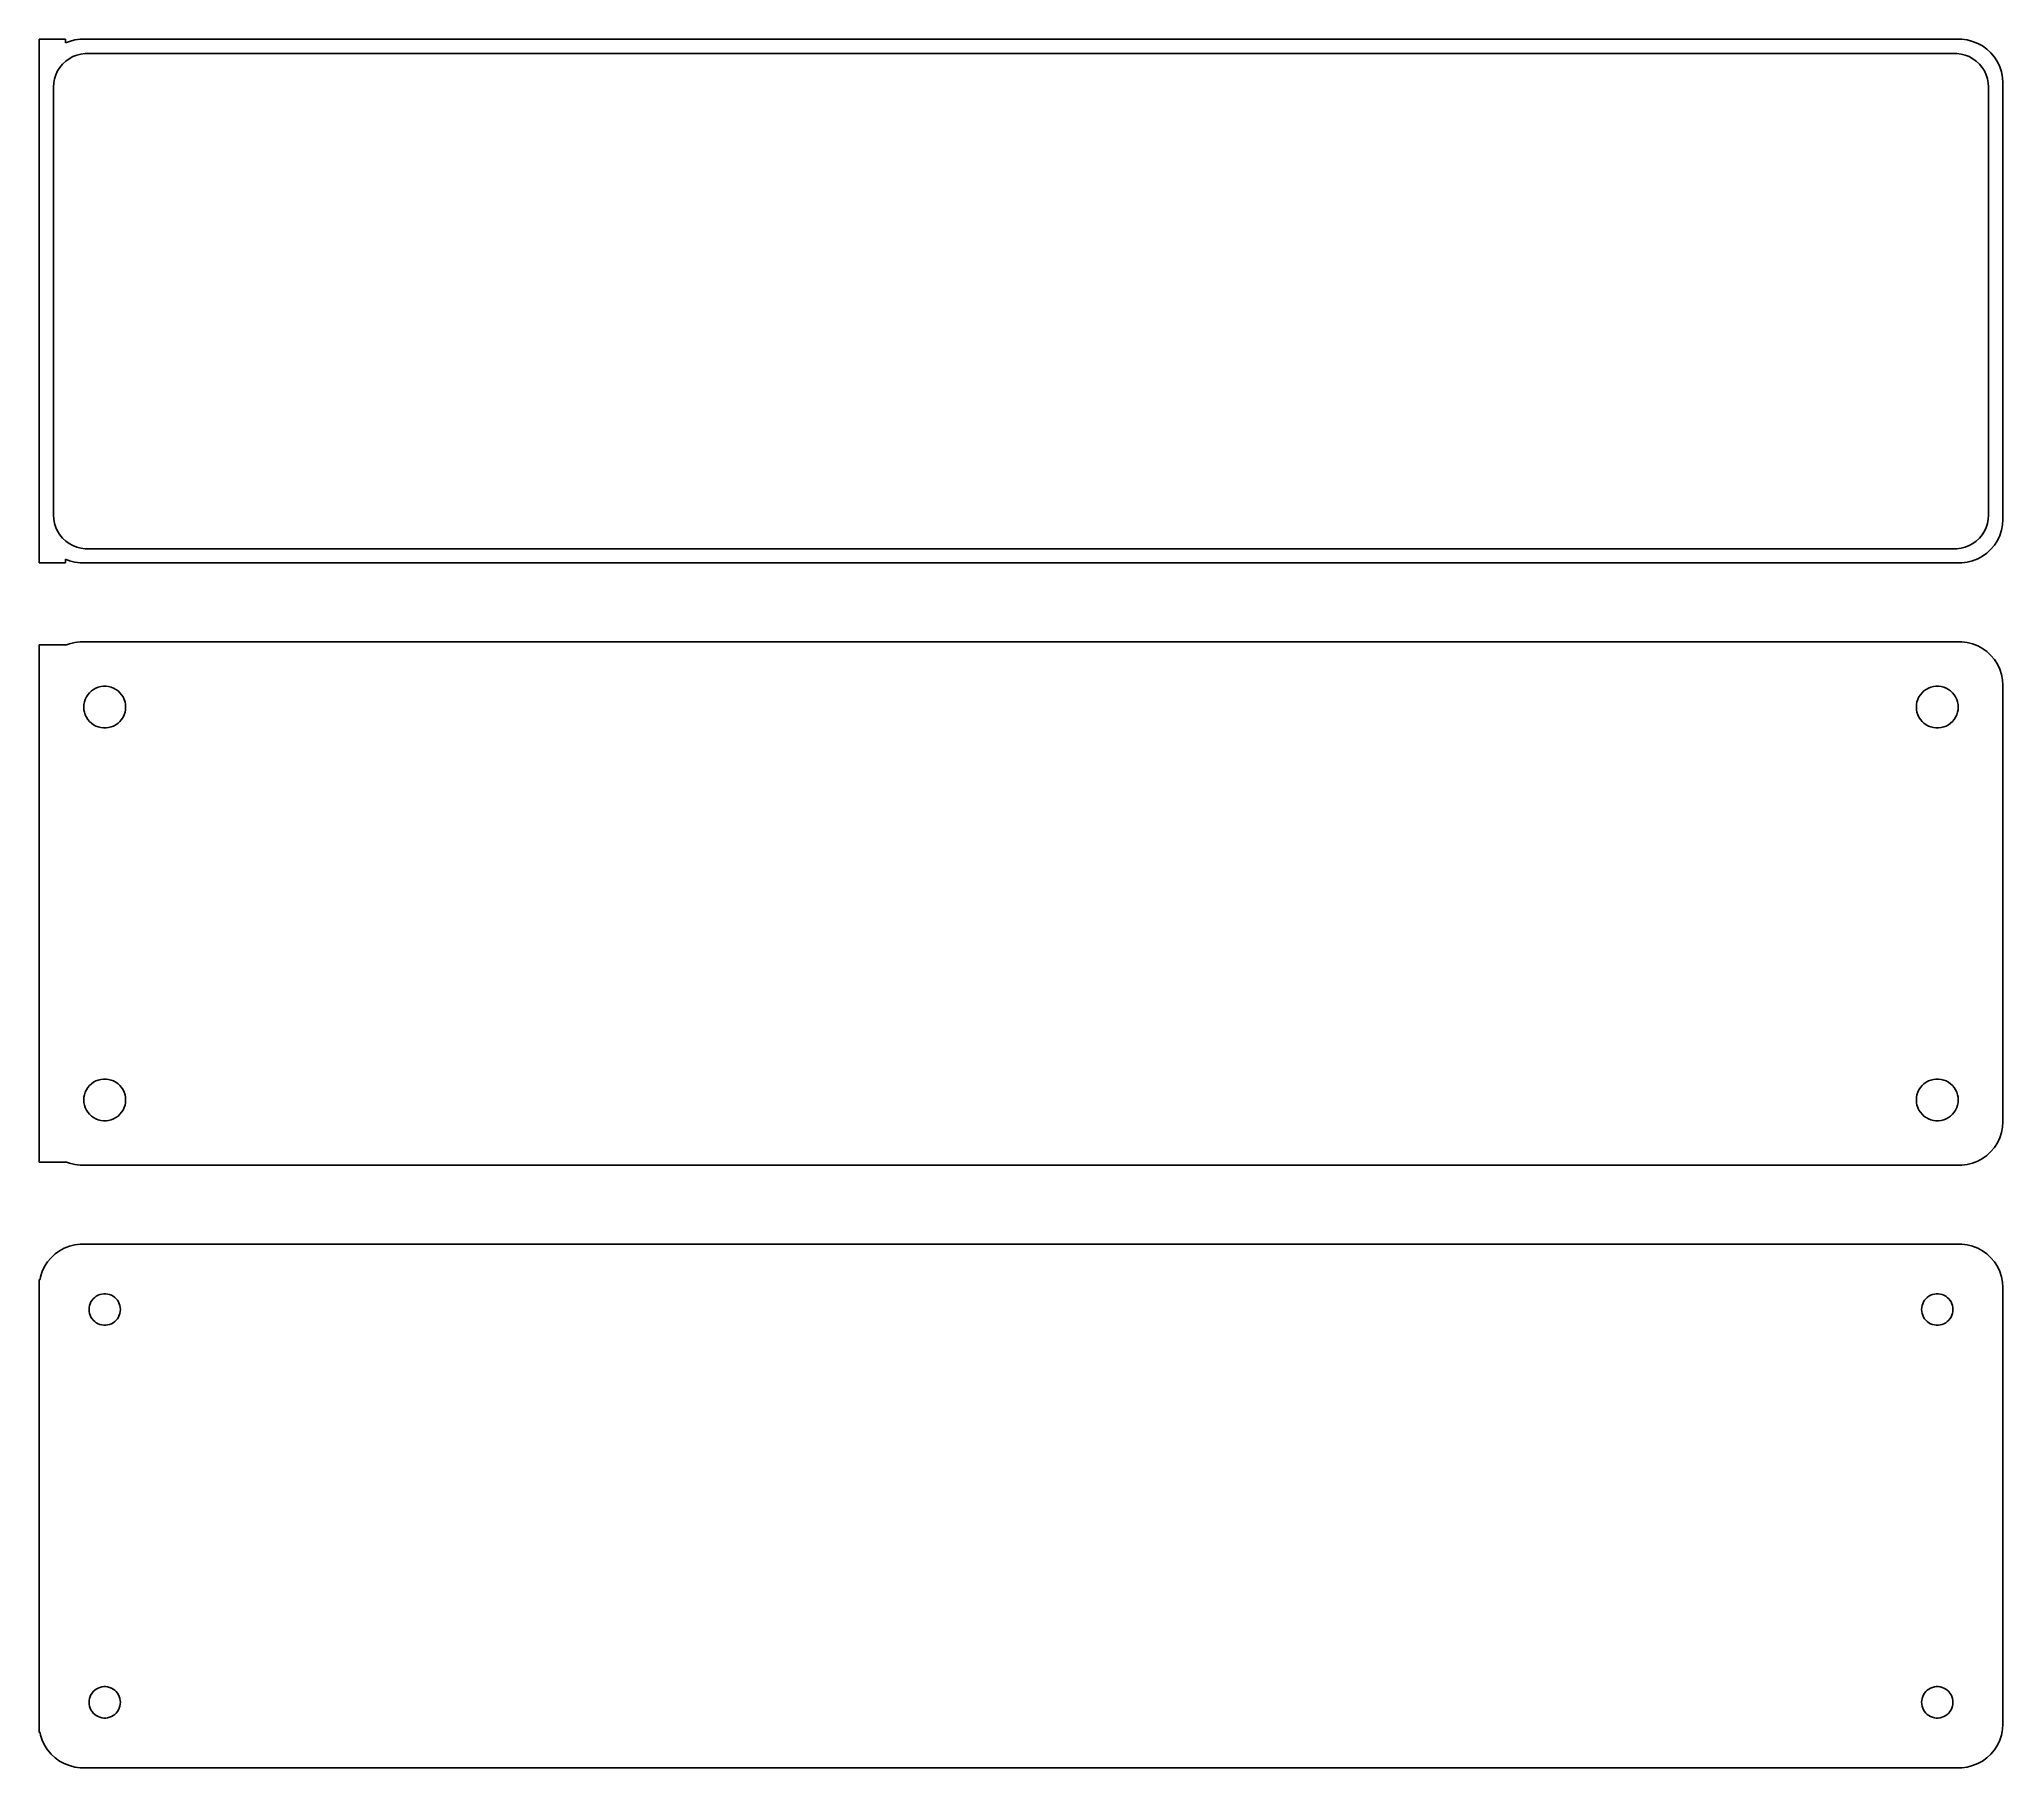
# Model space of a CAD drawing. Header units: metres. Extents: x -112 to 112, y 108 to 306.
import ezdxf

# ---------------------------------------------------------------- set-up
doc = ezdxf.new("R2010")
doc.units = ezdxf.units.M

msp = doc.modelspace()

# ---------------------------------------------------------------- linework, layer by layer
for p, q in [((-109.5, 305.99), (-112.5, 305.99)), ((-112.5, 305.99), (-112.5, 246.01)), ((-109.5, 305.575), (-109.5, 305.99)), ((-109.045, 305.755), (-109.5, 305.575)), ((-109.469, 303.484), (-109.075, 303.77)), ((-109.075, 303.77), (-108.649, 304.004)), ((-108.437, 305.911), (-109.045, 305.755)), ((-108.649, 304.004), (-108.197, 304.183)), ((-107.814, 305.99), (-108.437, 305.911)), ((-108.197, 304.183), (-107.726, 304.304)), ((107.814, 305.99), (-107.814, 305.99)), ((-107.726, 304.304), (-107.243, 304.365)), ((-107.243, 304.365), (107.243, 304.365)), ((107.243, 304.365), (107.726, 304.304)), ((107.726, 304.304), (108.197, 304.183)), ((108.437, 305.911), (107.814, 305.99)), ((108.197, 304.183), (108.649, 304.004)), ((109.045, 305.755), (108.437, 305.911)), ((108.649, 304.004), (109.075, 303.77)), ((109.629, 305.524), (109.045, 305.755)), ((109.075, 303.77), (109.469, 303.484)), ((110.179, 305.222), (109.629, 305.524)), ((110.687, 304.853), (110.179, 305.222)), ((111.145, 304.423), (110.687, 304.853)), ((111.545, 303.939), (111.145, 304.423)), ((111.882, 303.409), (111.545, 303.939)), ((-110.751, 301.463), (-110.601, 301.926)), ((-110.601, 301.926), (-110.394, 302.366)), ((-110.394, 302.366), (-110.133, 302.776)), ((-110.133, 302.776), (-109.823, 303.151)), ((-109.823, 303.151), (-109.469, 303.484)), ((109.469, 303.484), (109.823, 303.151)), ((109.823, 303.151), (110.133, 302.776)), ((110.133, 302.776), (110.394, 302.366)), ((110.394, 302.366), (110.601, 301.926)), ((110.601, 301.926), (110.751, 301.463)), ((112.149, 302.841), (111.882, 303.409)), ((112.343, 302.243), (112.149, 302.841)), ((112.461, 301.627), (112.343, 302.243)), ((112.5, 301), (112.461, 301.627)), ((-110.873, 300.5), (-110.842, 300.985)), ((-110.873, 251.5), (-110.873, 300.5)), ((-110.842, 300.985), (-110.751, 301.463)), ((110.751, 301.463), (110.842, 300.985)), ((110.842, 300.985), (110.873, 300.5)), ((110.873, 300.5), (110.873, 251.5)), ((112.5, 251), (112.5, 301)), ((-110.842, 251.015), (-110.873, 251.5)), ((-110.751, 250.537), (-110.842, 251.015)), ((-110.601, 250.074), (-110.751, 250.537)), ((-110.394, 249.634), (-110.601, 250.074)), ((110.601, 250.074), (110.394, 249.634)), ((110.751, 250.537), (110.601, 250.074)), ((110.842, 251.015), (110.751, 250.537)), ((110.873, 251.5), (110.842, 251.015)), ((112.149, 249.159), (112.343, 249.757)), ((112.343, 249.757), (112.461, 250.373)), ((112.461, 250.373), (112.5, 251)), ((-110.133, 249.224), (-110.394, 249.634)), ((-109.823, 248.849), (-110.133, 249.224)), ((-109.469, 248.516), (-109.823, 248.849)), ((-109.075, 248.23), (-109.469, 248.516)), ((-108.649, 247.996), (-109.075, 248.23)), ((-108.197, 247.817), (-108.649, 247.996)), ((-107.726, 247.696), (-108.197, 247.817)), ((-107.243, 247.635), (-107.726, 247.696)), ((107.243, 247.635), (-107.243, 247.635)), ((107.726, 247.696), (107.243, 247.635)), ((108.197, 247.817), (107.726, 247.696)), ((108.649, 247.996), (108.197, 247.817)), ((109.075, 248.23), (108.649, 247.996)), ((109.469, 248.516), (109.075, 248.23)), ((109.823, 248.849), (109.469, 248.516)), ((110.133, 249.224), (109.823, 248.849)), ((110.394, 249.634), (110.133, 249.224)), ((110.687, 247.147), (111.145, 247.577)), ((111.145, 247.577), (111.545, 248.061)), ((111.545, 248.061), (111.882, 248.591)), ((111.882, 248.591), (112.149, 249.159)), ((-112.5, 246.01), (-109.5, 246.01)), ((-109.5, 246.425), (-109.045, 246.245)), ((-109.5, 246.01), (-109.5, 246.425)), ((-109.045, 246.245), (-108.437, 246.089)), ((-108.437, 246.089), (-107.814, 246.01)), ((-107.814, 246.01), (107.814, 246.01)), ((107.814, 246.01), (108.437, 246.089)), ((108.437, 246.089), (109.045, 246.245)), ((109.045, 246.245), (109.629, 246.476)), ((109.629, 246.476), (110.179, 246.778)), ((110.179, 246.778), (110.687, 247.147)), ((-109.5, 236.615), (-112.5, 236.615)), ((-112.5, 236.615), (-112.5, 177.385)), ((-109.045, 236.755), (-109.5, 236.575)), ((-109.5, 236.575), (-109.5, 236.615)), ((-108.437, 236.911), (-109.045, 236.755)), ((-107.814, 236.99), (-108.437, 236.911)), ((107.814, 236.99), (-107.814, 236.99)), ((108.437, 236.911), (107.814, 236.99)), ((109.045, 236.755), (108.437, 236.911)), ((109.629, 236.524), (109.045, 236.755)), ((110.179, 236.222), (109.629, 236.524)), ((110.687, 235.853), (110.179, 236.222)), ((111.145, 235.423), (110.687, 235.853)), ((111.545, 234.939), (111.145, 235.423)), ((111.882, 234.409), (111.545, 234.939)), ((112.149, 233.841), (111.882, 234.409)), ((-106.022, 231.672), (-105.742, 231.783)), ((-105.742, 231.783), (-105.45, 231.857)), ((-105.45, 231.857), (-105.151, 231.895)), ((-105.151, 231.895), (-104.849, 231.895)), ((-104.849, 231.895), (-104.55, 231.857)), ((-104.55, 231.857), (-104.258, 231.783)), ((-104.258, 231.783), (-103.978, 231.672)), ((103.978, 231.672), (104.258, 231.783)), ((104.258, 231.783), (104.55, 231.857)), ((104.55, 231.857), (104.849, 231.895)), ((104.849, 231.895), (105.151, 231.895)), ((105.151, 231.895), (105.45, 231.857)), ((105.45, 231.857), (105.742, 231.783)), ((105.742, 231.783), (106.022, 231.672)), ((112.343, 233.243), (112.149, 233.841)), ((112.461, 232.627), (112.343, 233.243)), ((112.5, 232), (112.461, 232.627)), ((112.5, 182), (112.5, 232)), ((-107.4, 229.5), (-107.381, 229.801)), ((-107.381, 229.199), (-107.4, 229.5)), ((-107.381, 229.801), (-107.325, 230.097)), ((-107.325, 230.097), (-107.231, 230.383)), ((-107.231, 230.383), (-107.103, 230.656)), ((-107.103, 230.656), (-106.942, 230.911)), ((-106.942, 230.911), (-106.75, 231.143)), ((-106.75, 231.143), (-106.53, 231.349)), ((-106.53, 231.349), (-106.286, 231.526)), ((-106.286, 231.526), (-106.022, 231.672)), ((-103.978, 231.672), (-103.714, 231.526)), ((-103.714, 231.526), (-103.47, 231.349)), ((-103.47, 231.349), (-103.25, 231.143)), ((-103.25, 231.143), (-103.058, 230.911)), ((-103.058, 230.911), (-102.897, 230.656)), ((-102.897, 230.656), (-102.769, 230.383)), ((-102.769, 230.383), (-102.675, 230.097)), ((-102.675, 230.097), (-102.619, 229.801)), ((-102.619, 229.801), (-102.6, 229.5)), ((-102.6, 229.5), (-102.619, 229.199)), ((102.6, 229.5), (102.619, 229.801)), ((102.619, 229.199), (102.6, 229.5)), ((102.619, 229.801), (102.675, 230.097)), ((102.675, 230.097), (102.769, 230.383)), ((102.769, 230.383), (102.897, 230.656)), ((102.897, 230.656), (103.058, 230.911)), ((103.058, 230.911), (103.25, 231.143)), ((103.25, 231.143), (103.47, 231.349)), ((103.47, 231.349), (103.714, 231.526)), ((103.714, 231.526), (103.978, 231.672)), ((106.022, 231.672), (106.286, 231.526)), ((106.286, 231.526), (106.53, 231.349)), ((106.53, 231.349), (106.75, 231.143)), ((106.75, 231.143), (106.942, 230.911)), ((106.942, 230.911), (107.103, 230.656)), ((107.103, 230.656), (107.231, 230.383)), ((107.231, 230.383), (107.325, 230.097)), ((107.325, 230.097), (107.381, 229.801)), ((107.381, 229.801), (107.4, 229.5)), ((107.4, 229.5), (107.381, 229.199)), ((-107.325, 228.903), (-107.381, 229.199)), ((-107.231, 228.617), (-107.325, 228.903)), ((-107.103, 228.344), (-107.231, 228.617)), ((-106.942, 228.089), (-107.103, 228.344)), ((-106.75, 227.857), (-106.942, 228.089)), ((-106.53, 227.651), (-106.75, 227.857)), ((-106.286, 227.474), (-106.53, 227.651)), ((-106.022, 227.328), (-106.286, 227.474)), ((-105.742, 227.217), (-106.022, 227.328)), ((-103.978, 227.328), (-104.258, 227.217)), ((-103.714, 227.474), (-103.978, 227.328)), ((-103.47, 227.651), (-103.714, 227.474)), ((-103.25, 227.857), (-103.47, 227.651)), ((-103.058, 228.089), (-103.25, 227.857)), ((-102.897, 228.344), (-103.058, 228.089)), ((-102.769, 228.617), (-102.897, 228.344)), ((-102.675, 228.903), (-102.769, 228.617)), ((-102.619, 229.199), (-102.675, 228.903)), ((102.675, 228.903), (102.619, 229.199)), ((102.769, 228.617), (102.675, 228.903)), ((102.897, 228.344), (102.769, 228.617)), ((103.058, 228.089), (102.897, 228.344)), ((103.25, 227.857), (103.058, 228.089)), ((103.47, 227.651), (103.25, 227.857)), ((103.714, 227.474), (103.47, 227.651)), ((103.978, 227.328), (103.714, 227.474)), ((104.258, 227.217), (103.978, 227.328)), ((106.022, 227.328), (105.742, 227.217)), ((106.286, 227.474), (106.022, 227.328)), ((106.53, 227.651), (106.286, 227.474)), ((106.75, 227.857), (106.53, 227.651)), ((106.942, 228.089), (106.75, 227.857)), ((107.103, 228.344), (106.942, 228.089)), ((107.231, 228.617), (107.103, 228.344)), ((107.325, 228.903), (107.231, 228.617)), ((107.381, 229.199), (107.325, 228.903)), ((-105.45, 227.143), (-105.742, 227.217)), ((-105.151, 227.105), (-105.45, 227.143)), ((-104.849, 227.105), (-105.151, 227.105)), ((-104.55, 227.143), (-104.849, 227.105)), ((-104.258, 227.217), (-104.55, 227.143)), ((104.55, 227.143), (104.258, 227.217)), ((104.849, 227.105), (104.55, 227.143)), ((105.151, 227.105), (104.849, 227.105)), ((105.45, 227.143), (105.151, 227.105)), ((105.742, 227.217), (105.45, 227.143)), ((-106.022, 186.672), (-105.742, 186.783)), ((-105.742, 186.783), (-105.45, 186.857)), ((-105.45, 186.857), (-105.151, 186.895)), ((-105.151, 186.895), (-104.849, 186.895)), ((-104.849, 186.895), (-104.55, 186.857)), ((-104.55, 186.857), (-104.258, 186.783)), ((-104.258, 186.783), (-103.978, 186.672)), ((103.978, 186.672), (104.258, 186.783)), ((104.258, 186.783), (104.55, 186.857)), ((104.55, 186.857), (104.849, 186.895)), ((104.849, 186.895), (105.151, 186.895)), ((105.151, 186.895), (105.45, 186.857)), ((105.45, 186.857), (105.742, 186.783)), ((105.742, 186.783), (106.022, 186.672)), ((-107.4, 184.5), (-107.381, 184.801)), ((-107.381, 184.199), (-107.4, 184.5)), ((-107.381, 184.801), (-107.325, 185.097)), ((-107.325, 185.097), (-107.231, 185.383)), ((-107.231, 185.383), (-107.103, 185.656)), ((-107.103, 185.656), (-106.942, 185.911)), ((-106.942, 185.911), (-106.75, 186.143)), ((-106.75, 186.143), (-106.53, 186.349)), ((-106.53, 186.349), (-106.286, 186.526)), ((-106.286, 186.526), (-106.022, 186.672)), ((-103.978, 186.672), (-103.714, 186.526)), ((-103.714, 186.526), (-103.47, 186.349)), ((-103.47, 186.349), (-103.25, 186.143)), ((-103.25, 186.143), (-103.058, 185.911)), ((-103.058, 185.911), (-102.897, 185.656)), ((-102.897, 185.656), (-102.769, 185.383)), ((-102.769, 185.383), (-102.675, 185.097)), ((-102.675, 185.097), (-102.619, 184.801)), ((-102.619, 184.801), (-102.6, 184.5)), ((-102.6, 184.5), (-102.619, 184.199)), ((102.6, 184.5), (102.619, 184.801)), ((102.619, 184.199), (102.6, 184.5)), ((102.619, 184.801), (102.675, 185.097)), ((102.675, 185.097), (102.769, 185.383)), ((102.769, 185.383), (102.897, 185.656)), ((102.897, 185.656), (103.058, 185.911)), ((103.058, 185.911), (103.25, 186.143)), ((103.25, 186.143), (103.47, 186.349)), ((103.47, 186.349), (103.714, 186.526)), ((103.714, 186.526), (103.978, 186.672)), ((106.022, 186.672), (106.286, 186.526)), ((106.286, 186.526), (106.53, 186.349)), ((106.53, 186.349), (106.75, 186.143)), ((106.75, 186.143), (106.942, 185.911)), ((106.942, 185.911), (107.103, 185.656)), ((107.103, 185.656), (107.231, 185.383)), ((107.231, 185.383), (107.325, 185.097)), ((107.325, 185.097), (107.381, 184.801)), ((107.381, 184.801), (107.4, 184.5)), ((107.4, 184.5), (107.381, 184.199)), ((-107.325, 183.903), (-107.381, 184.199)), ((-107.231, 183.617), (-107.325, 183.903)), ((-107.103, 183.344), (-107.231, 183.617)), ((-106.942, 183.089), (-107.103, 183.344)), ((-106.75, 182.857), (-106.942, 183.089)), ((-106.53, 182.651), (-106.75, 182.857)), ((-106.286, 182.474), (-106.53, 182.651)), ((-106.022, 182.328), (-106.286, 182.474)), ((-105.742, 182.217), (-106.022, 182.328)), ((-103.978, 182.328), (-104.258, 182.217)), ((-103.714, 182.474), (-103.978, 182.328)), ((-103.47, 182.651), (-103.714, 182.474)), ((-103.25, 182.857), (-103.47, 182.651)), ((-103.058, 183.089), (-103.25, 182.857)), ((-102.897, 183.344), (-103.058, 183.089)), ((-102.769, 183.617), (-102.897, 183.344)), ((-102.675, 183.903), (-102.769, 183.617)), ((-102.619, 184.199), (-102.675, 183.903)), ((102.675, 183.903), (102.619, 184.199)), ((102.769, 183.617), (102.675, 183.903)), ((102.897, 183.344), (102.769, 183.617)), ((103.058, 183.089), (102.897, 183.344)), ((103.25, 182.857), (103.058, 183.089)), ((103.47, 182.651), (103.25, 182.857)), ((103.714, 182.474), (103.47, 182.651)), ((103.978, 182.328), (103.714, 182.474)), ((104.258, 182.217), (103.978, 182.328)), ((106.022, 182.328), (105.742, 182.217)), ((106.286, 182.474), (106.022, 182.328)), ((106.53, 182.651), (106.286, 182.474)), ((106.75, 182.857), (106.53, 182.651)), ((106.942, 183.089), (106.75, 182.857)), ((107.103, 183.344), (106.942, 183.089)), ((107.231, 183.617), (107.103, 183.344)), ((107.325, 183.903), (107.231, 183.617)), ((107.381, 184.199), (107.325, 183.903)), ((-105.45, 182.143), (-105.742, 182.217)), ((-105.151, 182.105), (-105.45, 182.143)), ((-104.849, 182.105), (-105.151, 182.105)), ((-104.55, 182.143), (-104.849, 182.105)), ((-104.258, 182.217), (-104.55, 182.143)), ((104.55, 182.143), (104.258, 182.217)), ((104.849, 182.105), (104.55, 182.143)), ((105.151, 182.105), (104.849, 182.105)), ((105.45, 182.143), (105.151, 182.105)), ((105.742, 182.217), (105.45, 182.143)), ((111.882, 179.591), (112.149, 180.159)), ((112.149, 180.159), (112.343, 180.757)), ((112.343, 180.757), (112.461, 181.373)), ((112.461, 181.373), (112.5, 182)), ((109.629, 177.476), (110.179, 177.778)), ((110.179, 177.778), (110.687, 178.147)), ((110.687, 178.147), (111.145, 178.577)), ((111.145, 178.577), (111.545, 179.061)), ((111.545, 179.061), (111.882, 179.591)), ((-112.5, 177.385), (-109.5, 177.385)), ((-109.5, 177.385), (-109.5, 177.425)), ((-109.5, 177.425), (-109.045, 177.245)), ((-109.045, 177.245), (-108.437, 177.089)), ((-108.437, 177.089), (-107.814, 177.01)), ((-107.814, 177.01), (107.814, 177.01)), ((107.814, 177.01), (108.437, 177.089)), ((108.437, 177.089), (109.045, 177.245)), ((109.045, 177.245), (109.629, 177.476)), ((-110.687, 166.853), (-111.145, 166.423)), ((-110.179, 167.222), (-110.687, 166.853)), ((-109.629, 167.524), (-110.179, 167.222)), ((-109.045, 167.755), (-109.629, 167.524)), ((-108.437, 167.911), (-109.045, 167.755)), ((-107.814, 167.99), (-108.437, 167.911)), ((107.814, 167.99), (-107.814, 167.99)), ((108.437, 167.911), (107.814, 167.99)), ((109.045, 167.755), (108.437, 167.911)), ((109.629, 167.524), (109.045, 167.755)), ((110.179, 167.222), (109.629, 167.524)), ((110.687, 166.853), (110.179, 167.222)), ((111.145, 166.423), (110.687, 166.853)), ((-112.149, 164.841), (-112.343, 164.243)), ((-111.882, 165.409), (-112.149, 164.841)), ((-111.545, 165.939), (-111.882, 165.409)), ((-111.145, 166.423), (-111.545, 165.939)), ((111.545, 165.939), (111.145, 166.423)), ((111.882, 165.409), (111.545, 165.939)), ((112.149, 164.841), (111.882, 165.409)), ((112.343, 164.243), (112.149, 164.841)), ((-112.4, 163.944), (-112.5, 163.944)), ((-112.5, 163.944), (-112.5, 112.056)), ((-112.343, 164.243), (-112.4, 163.944)), ((-106.147, 161.887), (-105.964, 162.02)), ((-105.964, 162.02), (-105.766, 162.129)), ((-105.766, 162.129), (-105.556, 162.212)), ((-105.556, 162.212), (-105.337, 162.268)), ((-105.337, 162.268), (-105.113, 162.296)), ((-105.113, 162.296), (-104.887, 162.296)), ((-104.887, 162.296), (-104.663, 162.268)), ((-104.663, 162.268), (-104.444, 162.212)), ((-104.444, 162.212), (-104.234, 162.129)), ((-104.234, 162.129), (-104.036, 162.02)), ((-104.036, 162.02), (-103.853, 161.887)), ((103.853, 161.887), (104.036, 162.02)), ((104.036, 162.02), (104.234, 162.129)), ((104.234, 162.129), (104.444, 162.212)), ((104.444, 162.212), (104.663, 162.268)), ((104.663, 162.268), (104.887, 162.296)), ((104.887, 162.296), (105.113, 162.296)), ((105.113, 162.296), (105.337, 162.268)), ((105.337, 162.268), (105.556, 162.212)), ((105.556, 162.212), (105.766, 162.129)), ((105.766, 162.129), (105.964, 162.02)), ((105.964, 162.02), (106.147, 161.887)), ((112.461, 163.627), (112.343, 164.243)), ((112.5, 163), (112.461, 163.627)), ((112.5, 113), (112.5, 163)), ((-106.8, 160.5), (-106.786, 160.726)), ((-106.786, 160.274), (-106.8, 160.5)), ((-106.786, 160.726), (-106.743, 160.948)), ((-106.743, 160.052), (-106.786, 160.274)), ((-106.743, 160.948), (-106.674, 161.163)), ((-106.674, 159.837), (-106.743, 160.052)), ((-106.674, 161.163), (-106.577, 161.367)), ((-106.577, 159.633), (-106.674, 159.837)), ((-106.577, 161.367), (-106.456, 161.558)), ((-106.456, 161.558), (-106.312, 161.732)), ((-106.312, 161.732), (-106.147, 161.887)), ((-103.853, 161.887), (-103.688, 161.732)), ((-103.688, 161.732), (-103.544, 161.558)), ((-103.544, 161.558), (-103.423, 161.367)), ((-103.423, 161.367), (-103.326, 161.163)), ((-103.326, 159.837), (-103.423, 159.633)), ((-103.326, 161.163), (-103.257, 160.948)), ((-103.257, 160.052), (-103.326, 159.837)), ((-103.257, 160.948), (-103.214, 160.726)), ((-103.214, 160.274), (-103.257, 160.052)), ((-103.214, 160.726), (-103.2, 160.5)), ((-103.2, 160.5), (-103.214, 160.274)), ((103.2, 160.5), (103.214, 160.726)), ((103.214, 160.274), (103.2, 160.5)), ((103.214, 160.726), (103.257, 160.948)), ((103.257, 160.052), (103.214, 160.274)), ((103.257, 160.948), (103.326, 161.163)), ((103.326, 159.837), (103.257, 160.052)), ((103.326, 161.163), (103.423, 161.367)), ((103.423, 159.633), (103.326, 159.837)), ((103.423, 161.367), (103.544, 161.558)), ((103.544, 161.558), (103.688, 161.732)), ((103.688, 161.732), (103.853, 161.887)), ((106.147, 161.887), (106.312, 161.732)), ((106.312, 161.732), (106.456, 161.558)), ((106.456, 161.558), (106.577, 161.367)), ((106.577, 161.367), (106.674, 161.163)), ((106.674, 159.837), (106.577, 159.633)), ((106.674, 161.163), (106.743, 160.948)), ((106.743, 160.052), (106.674, 159.837)), ((106.743, 160.948), (106.786, 160.726)), ((106.786, 160.274), (106.743, 160.052)), ((106.786, 160.726), (106.8, 160.5)), ((106.8, 160.5), (106.786, 160.274)), ((-106.456, 159.442), (-106.577, 159.633)), ((-106.312, 159.268), (-106.456, 159.442)), ((-106.147, 159.113), (-106.312, 159.268)), ((-105.964, 158.98), (-106.147, 159.113)), ((-105.766, 158.871), (-105.964, 158.98)), ((-105.556, 158.788), (-105.766, 158.871)), ((-105.337, 158.732), (-105.556, 158.788)), ((-105.113, 158.704), (-105.337, 158.732)), ((-104.887, 158.704), (-105.113, 158.704)), ((-104.663, 158.732), (-104.887, 158.704)), ((-104.444, 158.788), (-104.663, 158.732)), ((-104.234, 158.871), (-104.444, 158.788)), ((-104.036, 158.98), (-104.234, 158.871)), ((-103.853, 159.113), (-104.036, 158.98)), ((-103.688, 159.268), (-103.853, 159.113)), ((-103.544, 159.442), (-103.688, 159.268)), ((-103.423, 159.633), (-103.544, 159.442)), ((103.544, 159.442), (103.423, 159.633)), ((103.688, 159.268), (103.544, 159.442)), ((103.853, 159.113), (103.688, 159.268)), ((104.036, 158.98), (103.853, 159.113)), ((104.234, 158.871), (104.036, 158.98)), ((104.444, 158.788), (104.234, 158.871)), ((104.663, 158.732), (104.444, 158.788)), ((104.887, 158.704), (104.663, 158.732)), ((105.113, 158.704), (104.887, 158.704)), ((105.337, 158.732), (105.113, 158.704)), ((105.556, 158.788), (105.337, 158.732)), ((105.766, 158.871), (105.556, 158.788)), ((105.964, 158.98), (105.766, 158.871)), ((106.147, 159.113), (105.964, 158.98)), ((106.312, 159.268), (106.147, 159.113)), ((106.456, 159.442), (106.312, 159.268)), ((106.577, 159.633), (106.456, 159.442)), ((-106.147, 116.887), (-105.964, 117.02)), ((-105.964, 117.02), (-105.766, 117.129)), ((-105.766, 117.129), (-105.556, 117.212)), ((-105.556, 117.212), (-105.337, 117.268)), ((-105.337, 117.268), (-105.113, 117.296)), ((-105.113, 117.296), (-104.887, 117.296)), ((-104.887, 117.296), (-104.663, 117.268)), ((-104.663, 117.268), (-104.444, 117.212)), ((-104.444, 117.212), (-104.234, 117.129)), ((-104.234, 117.129), (-104.036, 117.02)), ((-104.036, 117.02), (-103.853, 116.887)), ((103.853, 116.887), (104.036, 117.02)), ((104.036, 117.02), (104.234, 117.129)), ((104.234, 117.129), (104.444, 117.212)), ((104.444, 117.212), (104.663, 117.268)), ((104.663, 117.268), (104.887, 117.296)), ((104.887, 117.296), (105.113, 117.296)), ((105.113, 117.296), (105.337, 117.268)), ((105.337, 117.268), (105.556, 117.212)), ((105.556, 117.212), (105.766, 117.129)), ((105.766, 117.129), (105.964, 117.02)), ((105.964, 117.02), (106.147, 116.887)), ((-106.8, 115.5), (-106.786, 115.726)), ((-106.786, 115.274), (-106.8, 115.5)), ((-106.786, 115.726), (-106.743, 115.948)), ((-106.743, 115.052), (-106.786, 115.274)), ((-106.743, 115.948), (-106.674, 116.163)), ((-106.674, 114.837), (-106.743, 115.052)), ((-106.674, 116.163), (-106.577, 116.367)), ((-106.577, 114.633), (-106.674, 114.837)), ((-106.577, 116.367), (-106.456, 116.558)), ((-106.456, 116.558), (-106.312, 116.732)), ((-106.312, 116.732), (-106.147, 116.887)), ((-103.853, 116.887), (-103.688, 116.732)), ((-103.688, 116.732), (-103.544, 116.558)), ((-103.544, 116.558), (-103.423, 116.367)), ((-103.423, 116.367), (-103.326, 116.163)), ((-103.326, 114.837), (-103.423, 114.633)), ((-103.326, 116.163), (-103.257, 115.948)), ((-103.257, 115.052), (-103.326, 114.837)), ((-103.257, 115.948), (-103.214, 115.726)), ((-103.214, 115.274), (-103.257, 115.052)), ((-103.214, 115.726), (-103.2, 115.5)), ((-103.2, 115.5), (-103.214, 115.274)), ((103.2, 115.5), (103.214, 115.726)), ((103.214, 115.274), (103.2, 115.5)), ((103.214, 115.726), (103.257, 115.948)), ((103.257, 115.052), (103.214, 115.274)), ((103.257, 115.948), (103.326, 116.163)), ((103.326, 114.837), (103.257, 115.052)), ((103.326, 116.163), (103.423, 116.367)), ((103.423, 114.633), (103.326, 114.837)), ((103.423, 116.367), (103.544, 116.558)), ((103.544, 116.558), (103.688, 116.732)), ((103.688, 116.732), (103.853, 116.887)), ((106.147, 116.887), (106.312, 116.732)), ((106.312, 116.732), (106.456, 116.558)), ((106.456, 116.558), (106.577, 116.367)), ((106.577, 116.367), (106.674, 116.163)), ((106.674, 114.837), (106.577, 114.633)), ((106.674, 116.163), (106.743, 115.948)), ((106.743, 115.052), (106.674, 114.837)), ((106.743, 115.948), (106.786, 115.726)), ((106.786, 115.274), (106.743, 115.052)), ((106.786, 115.726), (106.8, 115.5)), ((106.8, 115.5), (106.786, 115.274)), ((-106.456, 114.442), (-106.577, 114.633)), ((-106.312, 114.268), (-106.456, 114.442)), ((-106.147, 114.113), (-106.312, 114.268)), ((-105.964, 113.98), (-106.147, 114.113)), ((-105.766, 113.871), (-105.964, 113.98)), ((-105.556, 113.788), (-105.766, 113.871)), ((-105.337, 113.732), (-105.556, 113.788)), ((-105.113, 113.704), (-105.337, 113.732)), ((-104.887, 113.704), (-105.113, 113.704)), ((-104.663, 113.732), (-104.887, 113.704)), ((-104.444, 113.788), (-104.663, 113.732)), ((-104.234, 113.871), (-104.444, 113.788)), ((-104.036, 113.98), (-104.234, 113.871)), ((-103.853, 114.113), (-104.036, 113.98)), ((-103.688, 114.268), (-103.853, 114.113)), ((-103.544, 114.442), (-103.688, 114.268)), ((-103.423, 114.633), (-103.544, 114.442)), ((103.544, 114.442), (103.423, 114.633)), ((103.688, 114.268), (103.544, 114.442)), ((103.853, 114.113), (103.688, 114.268)), ((104.036, 113.98), (103.853, 114.113)), ((104.234, 113.871), (104.036, 113.98)), ((104.444, 113.788), (104.234, 113.871)), ((104.663, 113.732), (104.444, 113.788)), ((104.887, 113.704), (104.663, 113.732)), ((105.113, 113.704), (104.887, 113.704)), ((105.337, 113.732), (105.113, 113.704)), ((105.556, 113.788), (105.337, 113.732)), ((105.766, 113.871), (105.556, 113.788)), ((105.964, 113.98), (105.766, 113.871)), ((106.147, 114.113), (105.964, 113.98)), ((106.312, 114.268), (106.147, 114.113)), ((106.456, 114.442), (106.312, 114.268)), ((106.577, 114.633), (106.456, 114.442)), ((112.461, 112.373), (112.5, 113)), ((-112.5, 112.056), (-112.4, 112.056)), ((-112.4, 112.056), (-112.343, 111.757)), ((-112.343, 111.757), (-112.149, 111.159)), ((-112.149, 111.159), (-111.882, 110.591)), ((-111.882, 110.591), (-111.545, 110.061)), ((111.545, 110.061), (111.882, 110.591)), ((111.882, 110.591), (112.149, 111.159)), ((112.149, 111.159), (112.343, 111.757)), ((112.343, 111.757), (112.461, 112.373)), ((-111.545, 110.061), (-111.145, 109.577)), ((-111.145, 109.577), (-110.687, 109.147)), ((-110.687, 109.147), (-110.179, 108.778)), ((-110.179, 108.778), (-109.629, 108.476)), ((-109.629, 108.476), (-109.045, 108.245)), ((-109.045, 108.245), (-108.437, 108.089)), ((-108.437, 108.089), (-107.814, 108.01)), ((-107.814, 108.01), (107.814, 108.01)), ((107.814, 108.01), (108.437, 108.089)), ((108.437, 108.089), (109.045, 108.245)), ((109.045, 108.245), (109.629, 108.476)), ((109.629, 108.476), (110.179, 108.778)), ((110.179, 108.778), (110.687, 109.147)), ((110.687, 109.147), (111.145, 109.577)), ((111.145, 109.577), (111.545, 110.061))]:
    msp.add_line(p, q)

doc.saveas('drawing.dxf')
